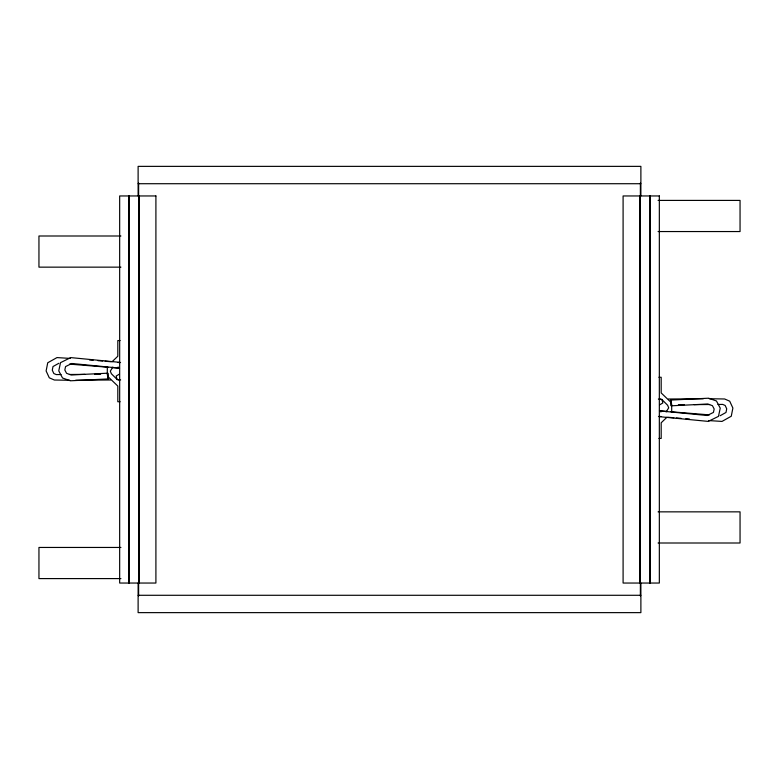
<?xml version="1.0" encoding="UTF-8"?>
<svg xmlns="http://www.w3.org/2000/svg" width="779" height="779" viewBox="0 0 779 779"><rect width="100%" height="100%" fill="white"/><g stroke="black" fill="none" stroke-linecap="round" stroke-linejoin="round"><path stroke-width="1.17" d="M112.877 367.055L110.306 371.145L111.378 373.745L116.607 378.974L118.729 379.986M666.123 411.945L668.694 407.855L667.622 405.255L662.393 400.026L660.271 399.014M112.059 361.748L117.814 356.227L117.814 340.559L120.102 340.559M666.941 417.252L661.186 422.773L661.186 438.441L658.898 438.441M119.353 374.154L116.198 376.014L116.986 379.587L120.628 379.938M659.647 404.846L662.802 402.986L662.014 399.413L658.372 399.062M58.863 363.267L53.001 366.549L52.29 370.191L53.829 373.521L56.283 374.582L61.025 374.543M720.137 415.733L725.999 412.451L726.71 408.809L725.171 405.479L722.717 404.418L717.975 404.457M120.024 362.371L70.723 357.6L60.509 362.654L58.766 370.872L62.544 378.01L70.412 380.795L108.077 378.935L107.784 373.19L71.259 374.981L66.575 373.326L64.832 370.025L65.563 366.578L71.804 363.491L119.518 368.146L118.057 367.036M660.943 411.964L659.482 410.854L707.196 415.509L713.437 412.422L714.168 408.975L712.425 405.674L707.741 404.019L671.216 405.81L670.923 400.065L708.588 398.205L716.456 400.99L720.234 408.128L718.491 416.346L708.277 421.4L658.976 416.629M69.36 374.485L84.979 374.378M94.59 374.309L100.598 374.271M69.691 380.269L54.355 380.016L49.291 377.815L46.117 370.96L47.733 362.771L56.984 357.58L70.344 358.428M75.699 380.23L110.579 379.986M668.421 399.014L703.301 398.77M709.309 398.731L724.645 398.984L729.709 401.185L732.883 408.04L731.267 416.229L722.016 421.42L708.656 420.572M678.402 404.729L684.41 404.691M694.021 404.622L709.64 404.515M138.117 183.717L640.883 183.717M658.08 200.407L740.05 200.407L740.05 231.548L658.08 231.548M120.92 235.998L38.95 235.998L38.95 267.148L120.92 267.148M658.898 377.26L661.186 377.26L661.186 392.937L671.05 402.392M120.102 401.74L117.814 401.74L117.814 386.063L107.95 376.608M658.08 511.852L740.05 511.852L740.05 543.002L658.08 543.002M120.92 547.452L38.95 547.452L38.95 578.593L120.92 578.593M138.117 595.283L640.883 595.283M117.804 362.478L120.55 362.537M658.45 416.463L661.196 416.522M111.543 367.513L119.518 368.146M667.457 411.487L659.482 410.854M89.536 359.986L93.139 360.278M97.94 360.667L102.74 361.057M105.136 361.252L111.134 361.738M671.001 411.77L709.455 414.886M69.545 364.114L107.999 367.23M667.866 417.262L673.864 417.748M676.26 417.943L681.06 418.333M685.861 418.722L689.464 419.014M670.923 400.065L671.216 405.81M108.077 378.935L107.784 373.19M671.693 403.97L671.693 411.74M650.222 195.957L650.222 583.043M649.968 195.957L649.968 583.043M640.883 195.957L640.883 166.365L138.117 166.365L138.117 195.957M640.883 583.043L640.883 612.635L138.117 612.635L138.117 583.043M640.377 182.977L640.377 196.337M640.377 582.663L640.377 596.023M640.211 195.957L640.211 583.043M639.958 195.957L639.958 583.043M139.042 195.957L139.042 583.043M138.789 195.957L138.789 583.043M138.623 182.977L138.623 196.337M138.623 582.663L138.623 596.023M129.032 195.957L129.032 583.043M128.778 195.957L128.778 583.043M107.307 367.26L107.307 375.03M155.907 195.957L119.664 195.957L119.664 583.043L155.907 583.043L155.907 195.957M659.336 195.957L623.093 195.957L623.093 583.043L659.336 583.043L659.336 195.957"/></g></svg>
